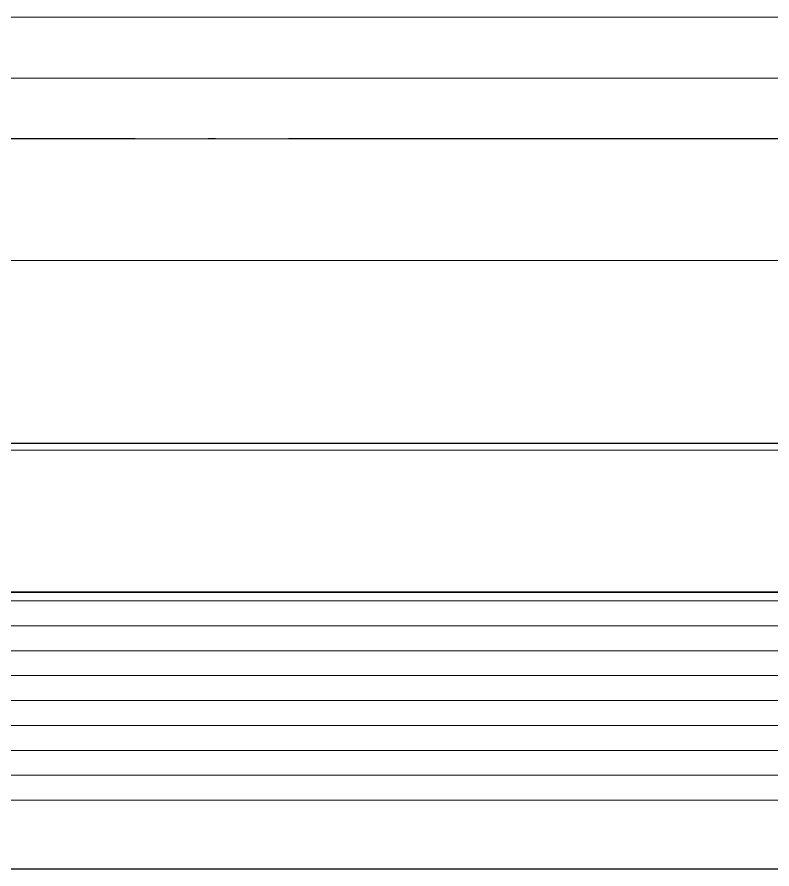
# Model space of a CAD drawing. Extents: x 27938 to 1507990, y 110129 to 923079.
# Drawn here: x 1208372 to 1208993, y 580224 to 580924 of the extents above; entities that cross this region are included whole.
import ezdxf

# ---------------------------------------------------------------- set-up
doc = ezdxf.new("R2010")
doc.units = 0
doc.header["$LTSCALE"] = 1000
doc.header["$MEASUREMENT"] = 0
doc.linetypes.add('DASH', pattern=[0.35, 0.25, -0.1])
doc.linetypes.add('DOTE', pattern=[2.42, 2, -0.2, 0.02, -0.2])
for name, color, linetype in [('----建筑底图', 8, 'Continuous'), ('DOTE', 1, 'Continuous'), ('看线', 251, 'Continuous')]:
    doc.layers.add(name, color=color, linetype=linetype)
doc.layers.add('S-L主梁线', color=4, linetype='DASH', plot=False)
for name, color, linetype, lineweight in [('平面-栏杆', 135, 'Continuous', 15), ('平面-看线', 45, 'Continuous', 15), ('平面-空调预留孔', 173, 'Continuous', 15)]:
    doc.layers.add(name, color=color, linetype=linetype, lineweight=lineweight)

# ---------------------------------------------------------------- blocks, each defined once
blk = doc.blocks.new('gdgdgdrgdfsfs')
at = {"layer": '平面-空调预留孔'}
for p, q in [((703030.02, 763961.62), (701455.02, 763961.62)), ((703023.86, 763845.19), (701461.18, 763845.19)), ((703023.86, 763844.89), (701461.18, 763844.89)), ((703023.86, 763837.79), (701461.18, 763837.79)), ((703026.17, 763817.33), (701458.87, 763817.33)), ((703026.17, 763796.87), (701458.87, 763796.87)), ((703026.17, 763776.42), (701458.87, 763776.42)), ((703026.17, 763755.96), (701458.87, 763755.96)), ((703026.17, 763735.5), (701458.87, 763735.5)), ((703026.17, 763715.04), (701458.87, 763715.04)), ((703026.17, 763694.59), (701458.87, 763694.59)), ((703026.17, 763674.13), (701458.87, 763674.13))]:
    blk.add_line(p, q, dxfattribs=at)
blk = doc.blocks.new('A$C149A4CC3')
at = {"layer": 'DOTE', "color": 169, "linetype": 'DOTE', "ltscale": 0.3}
blk.add_line((25039.9, -25710.08), (-25818.77, -25710.08), dxfattribs=at)
at = {"layer": '平面-栏杆', "color": 8}
for points in [[(-16650, -25660.08), (-21300, -25660.08)], [(-16650, -25710.08), (-21300, -25710.08)]]:
    blk.add_lwpolyline(points, dxfattribs=at)
at = {"layer": '平面-看线', "color": 8}
blk.add_lwpolyline([(-16650, -25610.08), (-21300, -25610.08)], dxfattribs=at)
at = {"layer": '平面-看线', "color": 8, "linetype": 'DASH'}
blk.add_lwpolyline([(-16650, -25810.08), (-21300, -25810.08)], dxfattribs=at)
at = {"layer": '看线', "color": 8, "ltscale": 0.5}
for points in [[(-21300, -25960.08), (-16650, -25960.08)], [(-18650, -25960.08), (-18650, -26310.08), (-16650, -26310.08), (-16650, -25960.08)]]:
    blk.add_lwpolyline(points, dxfattribs=at)
at = {"layer": '平面-空调预留孔', "color": 8, "xscale": -1}
blk.add_blockref('gdgdgdrgdfsfs', (684592.52, -789927.64), dxfattribs=at)
blk = doc.blocks.new('A$C63B2058D')
at = {"layer": 'S-L主梁线', "color": 0, "linetype": 'DASH', "lineweight": 18}
blk.add_line((-2149.99, -4799.84), (-7749.99, -4799.84), dxfattribs=at)
at = {"layer": 'S-L主梁线', "color": 0, "linetype": 'ByBlock', "lineweight": 18}
blk.add_line((-7849.99, -4999.84), (10149.99, -4999.84), dxfattribs=at)

msp = doc.modelspace()

# ---------------------------------------------------------------- block references
at = {"layer": '----建筑底图'}
msp.add_blockref('A$C149A4CC3', (1226263.61, 606534.06), dxfattribs=at)

# ---------------------------------------------------------------- next in the draw order: block references
at = {"layer": 'S-L主梁线', "color": 225, "linetype": 'ByBlock', "lineweight": 18}
msp.add_blockref('A$C63B2058D', (1212613.61, 585723.98), dxfattribs=at)

doc.saveas('drawing.dxf')
